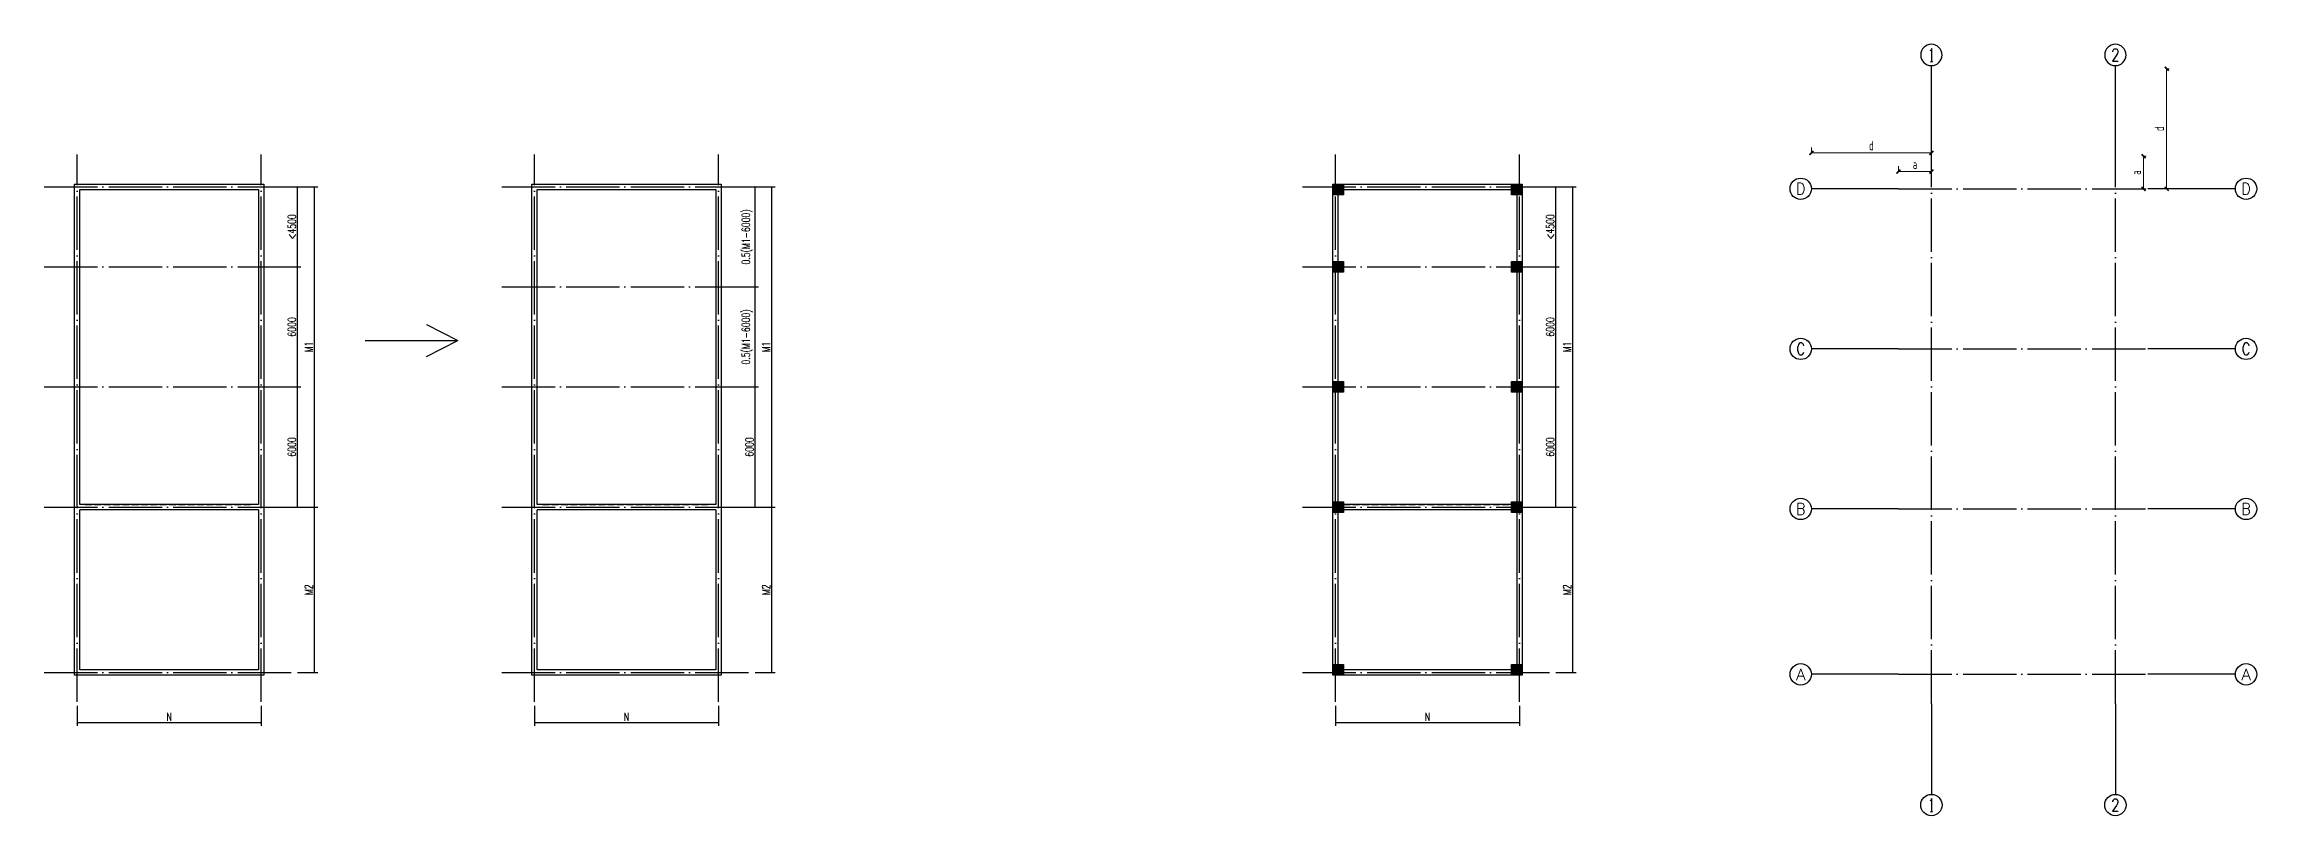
# Model space of a CAD drawing. Header units: millimetres. Extents: x 1742399 to 4898386, y 2481636 to 5226310.
# Drawn here: x 2567292 to 2650256, y 2651910 to 2680827 of the extents above; entities that cross this region are included whole.
import ezdxf
from ezdxf.enums import TextEntityAlignment as Align

# ---------------------------------------------------------------- set-up
doc = ezdxf.new("R2010")
doc.units = ezdxf.units.MM
doc.header["$LTSCALE"] = 1000
doc.linetypes.add('DASH', pattern=[0.35, 0.25, -0.1])
doc.linetypes.add('DOTE', pattern=[2.42, 2, -0.2, 0.02, -0.2])
for name, color, linetype in [('AXIS', 3, 'Continuous'), ('AXIS_TEXT', 7, 'Continuous'), ('COLUMN', 4, 'Continuous'), ('DOTE', 1, 'DOTE'), ('PUB_DIM', 3, 'Continuous'), ('YHG_填充', 8, 'Continuous'), ('YHJ_剖面_梁板', 4, 'Continuous'), ('轮廓线', 2, 'Continuous')]:
    doc.layers.add(name, color=color, linetype=linetype)
doc.styles.add('_TCH_AXIS', font='COMPLEX', dxfattribs={"bigfont": 'GBCBIG'})
doc.styles.add('_TCH_DIM_T3', font='SIMPLEX', dxfattribs={"width": 0.705882, "bigfont": 'GBCBIG'})
doc.styles.add('COMPLEX', font='COMPLEX')
doc.styles.add('TSSD_REIN_T3', font='tssdeng.shx', dxfattribs={"width": 0.7, "bigfont": 'hztxt.shx'})
doc.dimstyles.new('_TCH_ARCH&&100', dxfattribs={"dimtxt": 350, "dimasz": 150, "dimexe": 100, "dimexo": 200, "dimgap": 100, "dimtad": 1, "dimdec": 0, "dimzin": 0, "dimdsep": 46, "dimtxsty": 'TSSD_REIN_T3', "dimblk": 'ARCHTICK', "dimcen": 0.09, "dimclrt": 7, "dimazin": 2, "dimtfac": 1, "dimtdec": 0, "dimtix": 1, "dimtmove": 2, "dimatfit": 3, "dimfxl": 1, "dimfxlon": 1, "dimtolj": 1, "dimtzin": 0, "dimlwd": 18, "dimlwe": 18, "dimarcsym": 0})
doc.dimstyles.new('_TCH_ARCH&&50', dxfattribs={"dimtxt": 148.75, "dimasz": 50, "dimexe": 125, "dimexo": 150, "dimgap": 63.125, "dimtad": 1, "dimdec": 0, "dimzin": 0, "dimdsep": 46, "dimtxsty": '_TCH_DIM_T3', "dimblk": 'ARCHTICK', "dimcen": 0.09, "dimclrt": 7, "dimazin": 2, "dimtfac": 1, "dimtdec": 0, "dimtix": 1, "dimtmove": 2, "dimatfit": 3, "dimfxl": 75, "dimtolj": 1, "dimtzin": 0, "dimarcsym": 0})

# ---------------------------------------------------------------- blocks, each defined once
blk = doc.blocks.new('_ArchTick')
at = {"color": 0, "linetype": 'ByBlock', "const_width": 0.4}
blk.add_lwpolyline([(-0.5, -0.5), (0.5, 0.5)], dxfattribs=at)
blk = doc.blocks.new('*D902')
at = {"layer": 'Defpoints', "color": 0, "transparency": 16777216}
for p in [(2576641, 2675481), (2577420, 2675481), (2576641, 2663481)]:
    blk.add_point(p, dxfattribs=at)
at = {"layer": 'PUB_DIM', "color": 0, "lineweight": -2, "transparency": 16777216}
for p, q in [((2576791, 2675481), (2577545, 2675481)), ((2577420, 2663481), (2577420, 2675481)), ((2576791, 2663481), (2577545, 2663481))]:
    blk.add_line(p, q, dxfattribs=at)
at = {"layer": 'PUB_DIM', "color": 0, "lineweight": -2, "transparency": 16777216, "xscale": 50, "yscale": 50, "zscale": 50}
for p, rotation in [((2577420, 2675481), 90), ((2577420, 2663481), 270)]:
    blk.add_blockref('_ArchTick', p, dxfattribs=dict(at, rotation=rotation))
at = {"layer": 'PUB_DIM', "color": 7, "transparency": 16777216, "insert": (2577207, 2669481), "char_height": 300, "attachment_point": 5, "rotation": 90, "style": '_TCH_DIM_T3'}
blk.add_mtext('\\A1;M1', dxfattribs=at)
blk = doc.blocks.new('*D903')
at = {"layer": 'Defpoints', "color": 0, "transparency": 16777216}
for p in [(2576641, 2663481), (2577420, 2663481), (2576641, 2657281)]:
    blk.add_point(p, dxfattribs=at)
at = {"layer": 'PUB_DIM', "color": 0, "lineweight": -2, "transparency": 16777216}
for p, q in [((2576791, 2663481), (2577545, 2663481)), ((2577420, 2657281), (2577420, 2663481)), ((2576791, 2657281), (2577545, 2657281))]:
    blk.add_line(p, q, dxfattribs=at)
at = {"layer": 'PUB_DIM', "color": 0, "lineweight": -2, "transparency": 16777216, "xscale": 50, "yscale": 50, "zscale": 50}
for p, rotation in [((2577420, 2663481), 90), ((2577420, 2657281), 270)]:
    blk.add_blockref('_ArchTick', p, dxfattribs=dict(at, rotation=rotation))
at = {"layer": 'PUB_DIM', "color": 7, "transparency": 16777216, "insert": (2577207, 2660381), "char_height": 300, "attachment_point": 5, "rotation": 90, "style": '_TCH_DIM_T3'}
blk.add_mtext('\\A1;M2', dxfattribs=at)
blk = doc.blocks.new('*D904')
at = {"layer": 'Defpoints', "color": 0, "transparency": 16777216}
for p in [(2568526, 2656181), (2575426, 2656181), (2575426, 2655402)]:
    blk.add_point(p, dxfattribs=at)
at = {"layer": 'PUB_DIM', "color": 0, "lineweight": -2, "transparency": 16777216}
for p, q in [((2568526, 2656031), (2568526, 2655277)), ((2575426, 2656031), (2575426, 2655277)), ((2568526, 2655402), (2575426, 2655402))]:
    blk.add_line(p, q, dxfattribs=at)
at = {"layer": 'PUB_DIM', "color": 0, "lineweight": -2, "transparency": 16777216, "xscale": 50, "yscale": 50, "zscale": 50, "rotation": 180}
blk.add_blockref('_ArchTick', (2568526, 2655402), dxfattribs=at)
at = {"layer": 'PUB_DIM', "color": 0, "lineweight": -2, "transparency": 16777216, "xscale": 50, "yscale": 50, "zscale": 50}
blk.add_blockref('_ArchTick', (2575426, 2655402), dxfattribs=at)
at = {"layer": 'PUB_DIM', "color": 7, "transparency": 16777216, "insert": (2571976, 2655615), "char_height": 300, "attachment_point": 5, "style": '_TCH_DIM_T3'}
blk.add_mtext('\\A1;N', dxfattribs=at)
blk = doc.blocks.new('*D905')
at = {"layer": 'Defpoints', "color": 0, "transparency": 16777216}
for p in [(2576013, 2667981), (2576791, 2667981), (2576013, 2663481)]:
    blk.add_point(p, dxfattribs=at)
at = {"layer": 'PUB_DIM', "color": 0, "lineweight": -2, "transparency": 16777216}
for p, q in [((2576163, 2667981), (2576916, 2667981)), ((2576791, 2663481), (2576791, 2667981)), ((2576163, 2663481), (2576916, 2663481))]:
    blk.add_line(p, q, dxfattribs=at)
at = {"layer": 'PUB_DIM', "color": 0, "lineweight": -2, "transparency": 16777216, "xscale": 50, "yscale": 50, "zscale": 50}
for p, rotation in [((2576791, 2667981), 90), ((2576791, 2663481), 270)]:
    blk.add_blockref('_ArchTick', p, dxfattribs=dict(at, rotation=rotation))
at = {"layer": 'PUB_DIM', "color": 7, "transparency": 16777216, "insert": (2576578, 2665731), "char_height": 300, "attachment_point": 5, "rotation": 90, "style": '_TCH_DIM_T3'}
blk.add_mtext('\\A1;6000', dxfattribs=at)
blk = doc.blocks.new('*D906')
at = {"layer": 'Defpoints', "color": 0, "transparency": 16777216}
for p in [(2576013, 2672481), (2576791, 2672481), (2576013, 2667981)]:
    blk.add_point(p, dxfattribs=at)
at = {"layer": 'PUB_DIM', "color": 0, "lineweight": -2, "transparency": 16777216}
for p, q in [((2576163, 2672481), (2576916, 2672481)), ((2576791, 2667981), (2576791, 2672481)), ((2576163, 2667981), (2576916, 2667981))]:
    blk.add_line(p, q, dxfattribs=at)
at = {"layer": 'PUB_DIM', "color": 0, "lineweight": -2, "transparency": 16777216, "xscale": 50, "yscale": 50, "zscale": 50}
for p, rotation in [((2576791, 2672481), 90), ((2576791, 2667981), 270)]:
    blk.add_blockref('_ArchTick', p, dxfattribs=dict(at, rotation=rotation))
at = {"layer": 'PUB_DIM', "color": 7, "transparency": 16777216, "insert": (2576578, 2670231), "char_height": 300, "attachment_point": 5, "rotation": 90, "style": '_TCH_DIM_T3'}
blk.add_mtext('\\A1;6000', dxfattribs=at)
blk = doc.blocks.new('*D907')
at = {"layer": 'Defpoints', "color": 0, "transparency": 16777216}
for p in [(2576013, 2675481), (2576791, 2675481), (2576013, 2672481)]:
    blk.add_point(p, dxfattribs=at)
at = {"layer": 'PUB_DIM', "color": 0, "lineweight": -2, "transparency": 16777216}
for p, q in [((2576163, 2675481), (2576916, 2675481)), ((2576791, 2672481), (2576791, 2675481)), ((2576163, 2672481), (2576916, 2672481))]:
    blk.add_line(p, q, dxfattribs=at)
at = {"layer": 'PUB_DIM', "color": 0, "lineweight": -2, "transparency": 16777216, "xscale": 50, "yscale": 50, "zscale": 50}
for p, rotation in [((2576791, 2675481), 90), ((2576791, 2672481), 270)]:
    blk.add_blockref('_ArchTick', p, dxfattribs=dict(at, rotation=rotation))
at = {"layer": 'PUB_DIM', "color": 7, "transparency": 16777216, "insert": (2576578, 2673981), "char_height": 300, "attachment_point": 5, "rotation": 90, "style": '_TCH_DIM_T3'}
blk.add_mtext('\\A1;<4500', dxfattribs=at)
blk = doc.blocks.new('*D909')
at = {"layer": 'Defpoints', "color": 0, "transparency": 16777216}
for p in [(2593796, 2675481), (2594575, 2675481), (2593796, 2663481)]:
    blk.add_point(p, dxfattribs=at)
at = {"layer": 'PUB_DIM', "color": 0, "lineweight": -2, "transparency": 16777216}
for p, q in [((2593946, 2675481), (2594700, 2675481)), ((2594575, 2663481), (2594575, 2675481)), ((2593946, 2663481), (2594700, 2663481))]:
    blk.add_line(p, q, dxfattribs=at)
at = {"layer": 'PUB_DIM', "color": 0, "lineweight": -2, "transparency": 16777216, "xscale": 50, "yscale": 50, "zscale": 50}
for p, rotation in [((2594575, 2675481), 90), ((2594575, 2663481), 270)]:
    blk.add_blockref('_ArchTick', p, dxfattribs=dict(at, rotation=rotation))
at = {"layer": 'PUB_DIM', "color": 7, "transparency": 16777216, "insert": (2594361, 2669481), "char_height": 300, "attachment_point": 5, "rotation": 90, "style": '_TCH_DIM_T3'}
blk.add_mtext('\\A1;M1', dxfattribs=at)
blk = doc.blocks.new('*D910')
at = {"layer": 'Defpoints', "color": 0, "transparency": 16777216}
for p in [(2593796, 2663481), (2594575, 2663481), (2593796, 2657281)]:
    blk.add_point(p, dxfattribs=at)
at = {"layer": 'PUB_DIM', "color": 0, "lineweight": -2, "transparency": 16777216}
for p, q in [((2593946, 2663481), (2594700, 2663481)), ((2594575, 2657281), (2594575, 2663481)), ((2593946, 2657281), (2594700, 2657281))]:
    blk.add_line(p, q, dxfattribs=at)
at = {"layer": 'PUB_DIM', "color": 0, "lineweight": -2, "transparency": 16777216, "xscale": 50, "yscale": 50, "zscale": 50}
for p, rotation in [((2594575, 2663481), 90), ((2594575, 2657281), 270)]:
    blk.add_blockref('_ArchTick', p, dxfattribs=dict(at, rotation=rotation))
at = {"layer": 'PUB_DIM', "color": 7, "transparency": 16777216, "insert": (2594361, 2660381), "char_height": 300, "attachment_point": 5, "rotation": 90, "style": '_TCH_DIM_T3'}
blk.add_mtext('\\A1;M2', dxfattribs=at)
blk = doc.blocks.new('*D911')
at = {"layer": 'Defpoints', "color": 0, "transparency": 16777216}
for p in [(2585680, 2656181), (2592580, 2656181), (2592580, 2655402)]:
    blk.add_point(p, dxfattribs=at)
at = {"layer": 'PUB_DIM', "color": 0, "lineweight": -2, "transparency": 16777216}
for p, q in [((2585680, 2656031), (2585680, 2655277)), ((2592580, 2656031), (2592580, 2655277)), ((2585680, 2655402), (2592580, 2655402))]:
    blk.add_line(p, q, dxfattribs=at)
at = {"layer": 'PUB_DIM', "color": 0, "lineweight": -2, "transparency": 16777216, "xscale": 50, "yscale": 50, "zscale": 50, "rotation": 180}
blk.add_blockref('_ArchTick', (2585680, 2655402), dxfattribs=at)
at = {"layer": 'PUB_DIM', "color": 0, "lineweight": -2, "transparency": 16777216, "xscale": 50, "yscale": 50, "zscale": 50}
blk.add_blockref('_ArchTick', (2592580, 2655402), dxfattribs=at)
at = {"layer": 'PUB_DIM', "color": 7, "transparency": 16777216, "insert": (2589130, 2655615), "char_height": 300, "attachment_point": 5, "style": '_TCH_DIM_T3'}
blk.add_mtext('\\A1;N', dxfattribs=at)
blk = doc.blocks.new('*D908')
at = {"layer": 'Defpoints', "color": 0, "transparency": 16777216}
for p in [(2593167, 2667981), (2593946, 2667981), (2593167, 2663481)]:
    blk.add_point(p, dxfattribs=at)
at = {"layer": 'PUB_DIM', "color": 0, "lineweight": -2, "transparency": 16777216}
for p, q in [((2593317, 2667981), (2594071, 2667981)), ((2593946, 2663481), (2593946, 2667981)), ((2593317, 2663481), (2594071, 2663481))]:
    blk.add_line(p, q, dxfattribs=at)
at = {"layer": 'PUB_DIM', "color": 0, "lineweight": -2, "transparency": 16777216, "xscale": 50, "yscale": 50, "zscale": 50}
for p, rotation in [((2593946, 2667981), 90), ((2593946, 2663481), 270)]:
    blk.add_blockref('_ArchTick', p, dxfattribs=dict(at, rotation=rotation))
at = {"layer": 'PUB_DIM', "color": 7, "transparency": 16777216, "insert": (2593733, 2665731), "char_height": 300, "attachment_point": 5, "rotation": 90, "style": '_TCH_DIM_T3'}
blk.add_mtext('\\A1;6000', dxfattribs=at)
blk = doc.blocks.new('*D912')
at = {"layer": 'Defpoints', "color": 0, "transparency": 16777216}
for p in [(2593167, 2671731), (2593946, 2671731), (2593167, 2667981)]:
    blk.add_point(p, dxfattribs=at)
at = {"layer": 'PUB_DIM', "color": 0, "lineweight": -2, "transparency": 16777216}
for p, q in [((2593317, 2671731), (2594071, 2671731)), ((2593946, 2667981), (2593946, 2671731)), ((2593317, 2667981), (2594071, 2667981))]:
    blk.add_line(p, q, dxfattribs=at)
at = {"layer": 'PUB_DIM', "color": 0, "lineweight": -2, "transparency": 16777216, "xscale": 50, "yscale": 50, "zscale": 50}
for p, rotation in [((2593946, 2671731), 90), ((2593946, 2667981), 270)]:
    blk.add_blockref('_ArchTick', p, dxfattribs=dict(at, rotation=rotation))
at = {"layer": 'PUB_DIM', "color": 7, "transparency": 16777216, "insert": (2593654, 2669856), "char_height": 300, "attachment_point": 5, "rotation": 90, "style": '_TCH_DIM_T3'}
blk.add_mtext('\\A1;0.5(M1-6000)', dxfattribs=at)
blk = doc.blocks.new('*D913')
at = {"layer": 'Defpoints', "color": 0, "transparency": 16777216}
for p in [(2593167, 2675481), (2593946, 2675481), (2593167, 2671731)]:
    blk.add_point(p, dxfattribs=at)
at = {"layer": 'PUB_DIM', "color": 0, "lineweight": -2, "transparency": 16777216}
for p, q in [((2593317, 2675481), (2594071, 2675481)), ((2593946, 2671731), (2593946, 2675481)), ((2593317, 2671731), (2594071, 2671731))]:
    blk.add_line(p, q, dxfattribs=at)
at = {"layer": 'PUB_DIM', "color": 0, "lineweight": -2, "transparency": 16777216, "xscale": 50, "yscale": 50, "zscale": 50}
for p, rotation in [((2593946, 2675481), 90), ((2593946, 2671731), 270)]:
    blk.add_blockref('_ArchTick', p, dxfattribs=dict(at, rotation=rotation))
at = {"layer": 'PUB_DIM', "color": 7, "transparency": 16777216, "insert": (2593654, 2673606), "char_height": 300, "attachment_point": 5, "rotation": 90, "style": '_TCH_DIM_T3'}
blk.add_mtext('\\A1;{\\W0.70588;0.5(M1-6000)}', dxfattribs=at)
blk = doc.blocks.new('*D915')
at = {"layer": 'Defpoints', "color": 0, "transparency": 16777216}
for p in [(2623827, 2675481), (2624606, 2675481), (2623827, 2663481)]:
    blk.add_point(p, dxfattribs=at)
at = {"layer": 'PUB_DIM', "color": 0, "lineweight": -2, "transparency": 16777216}
for p, q in [((2623977, 2675481), (2624731, 2675481)), ((2624606, 2663481), (2624606, 2675481)), ((2623977, 2663481), (2624731, 2663481))]:
    blk.add_line(p, q, dxfattribs=at)
at = {"layer": 'PUB_DIM', "color": 0, "lineweight": -2, "transparency": 16777216, "xscale": 50, "yscale": 50, "zscale": 50}
for p, rotation in [((2624606, 2675481), 90), ((2624606, 2663481), 270)]:
    blk.add_blockref('_ArchTick', p, dxfattribs=dict(at, rotation=rotation))
at = {"layer": 'PUB_DIM', "color": 7, "transparency": 16777216, "insert": (2624393, 2669481), "char_height": 300, "attachment_point": 5, "rotation": 90, "style": '_TCH_DIM_T3'}
blk.add_mtext('\\A1;M1', dxfattribs=at)
blk = doc.blocks.new('*D916')
at = {"layer": 'Defpoints', "color": 0, "transparency": 16777216}
for p in [(2623827, 2663481), (2624606, 2663481), (2623827, 2657281)]:
    blk.add_point(p, dxfattribs=at)
at = {"layer": 'PUB_DIM', "color": 0, "lineweight": -2, "transparency": 16777216}
for p, q in [((2623977, 2663481), (2624731, 2663481)), ((2624606, 2657281), (2624606, 2663481)), ((2623977, 2657281), (2624731, 2657281))]:
    blk.add_line(p, q, dxfattribs=at)
at = {"layer": 'PUB_DIM', "color": 0, "lineweight": -2, "transparency": 16777216, "xscale": 50, "yscale": 50, "zscale": 50}
for p, rotation in [((2624606, 2663481), 90), ((2624606, 2657281), 270)]:
    blk.add_blockref('_ArchTick', p, dxfattribs=dict(at, rotation=rotation))
at = {"layer": 'PUB_DIM', "color": 7, "transparency": 16777216, "insert": (2624393, 2660381), "char_height": 300, "attachment_point": 5, "rotation": 90, "style": '_TCH_DIM_T3'}
blk.add_mtext('\\A1;M2', dxfattribs=at)
blk = doc.blocks.new('*D917')
at = {"layer": 'Defpoints', "color": 0, "transparency": 16777216}
for p in [(2615712, 2656181), (2622612, 2656181), (2622612, 2655402)]:
    blk.add_point(p, dxfattribs=at)
at = {"layer": 'PUB_DIM', "color": 0, "lineweight": -2, "transparency": 16777216}
for p, q in [((2615712, 2656031), (2615712, 2655277)), ((2622612, 2656031), (2622612, 2655277)), ((2615712, 2655402), (2622612, 2655402))]:
    blk.add_line(p, q, dxfattribs=at)
at = {"layer": 'PUB_DIM', "color": 0, "lineweight": -2, "transparency": 16777216, "xscale": 50, "yscale": 50, "zscale": 50, "rotation": 180}
blk.add_blockref('_ArchTick', (2615712, 2655402), dxfattribs=at)
at = {"layer": 'PUB_DIM', "color": 0, "lineweight": -2, "transparency": 16777216, "xscale": 50, "yscale": 50, "zscale": 50}
blk.add_blockref('_ArchTick', (2622612, 2655402), dxfattribs=at)
at = {"layer": 'PUB_DIM', "color": 7, "transparency": 16777216, "insert": (2619162, 2655615), "char_height": 300, "attachment_point": 5, "style": '_TCH_DIM_T3'}
blk.add_mtext('\\A1;N', dxfattribs=at)
blk = doc.blocks.new('*D914')
at = {"layer": 'Defpoints', "color": 0, "transparency": 16777216}
for p in [(2623198, 2667981), (2623977, 2667981), (2623198, 2663481)]:
    blk.add_point(p, dxfattribs=at)
at = {"layer": 'PUB_DIM', "color": 0, "lineweight": -2, "transparency": 16777216}
for p, q in [((2623348, 2667981), (2624102, 2667981)), ((2623977, 2663481), (2623977, 2667981)), ((2623348, 2663481), (2624102, 2663481))]:
    blk.add_line(p, q, dxfattribs=at)
at = {"layer": 'PUB_DIM', "color": 0, "lineweight": -2, "transparency": 16777216, "xscale": 50, "yscale": 50, "zscale": 50}
for p, rotation in [((2623977, 2667981), 90), ((2623977, 2663481), 270)]:
    blk.add_blockref('_ArchTick', p, dxfattribs=dict(at, rotation=rotation))
at = {"layer": 'PUB_DIM', "color": 7, "transparency": 16777216, "insert": (2623764, 2665731), "char_height": 300, "attachment_point": 5, "rotation": 90, "style": '_TCH_DIM_T3'}
blk.add_mtext('\\A1;6000', dxfattribs=at)
blk = doc.blocks.new('*D918')
at = {"layer": 'Defpoints', "color": 0, "transparency": 16777216}
for p in [(2623198, 2672481), (2623977, 2672481), (2623198, 2667981)]:
    blk.add_point(p, dxfattribs=at)
at = {"layer": 'PUB_DIM', "color": 0, "lineweight": -2, "transparency": 16777216}
for p, q in [((2623348, 2672481), (2624102, 2672481)), ((2623977, 2667981), (2623977, 2672481)), ((2623348, 2667981), (2624102, 2667981))]:
    blk.add_line(p, q, dxfattribs=at)
at = {"layer": 'PUB_DIM', "color": 0, "lineweight": -2, "transparency": 16777216, "xscale": 50, "yscale": 50, "zscale": 50}
for p, rotation in [((2623977, 2672481), 90), ((2623977, 2667981), 270)]:
    blk.add_blockref('_ArchTick', p, dxfattribs=dict(at, rotation=rotation))
at = {"layer": 'PUB_DIM', "color": 7, "transparency": 16777216, "insert": (2623764, 2670231), "char_height": 300, "attachment_point": 5, "rotation": 90, "style": '_TCH_DIM_T3'}
blk.add_mtext('\\A1;6000', dxfattribs=at)
blk = doc.blocks.new('*D919')
at = {"layer": 'Defpoints', "color": 0, "transparency": 16777216}
for p in [(2623198, 2675481), (2623977, 2675481), (2623198, 2672481)]:
    blk.add_point(p, dxfattribs=at)
at = {"layer": 'PUB_DIM', "color": 0, "lineweight": -2, "transparency": 16777216}
for p, q in [((2623348, 2675481), (2624102, 2675481)), ((2623977, 2672481), (2623977, 2675481)), ((2623348, 2672481), (2624102, 2672481))]:
    blk.add_line(p, q, dxfattribs=at)
at = {"layer": 'PUB_DIM', "color": 0, "lineweight": -2, "transparency": 16777216, "xscale": 50, "yscale": 50, "zscale": 50}
for p, rotation in [((2623977, 2675481), 90), ((2623977, 2672481), 270)]:
    blk.add_blockref('_ArchTick', p, dxfattribs=dict(at, rotation=rotation))
at = {"layer": 'PUB_DIM', "color": 7, "transparency": 16777216, "insert": (2623764, 2673981), "char_height": 300, "attachment_point": 5, "rotation": 90, "style": '_TCH_DIM_T3'}
blk.add_mtext('\\A1;<4500', dxfattribs=at)
blk = doc.blocks.new('werwqr')
at = {"layer": 'YHJ_剖面_梁板'}
h = blk.add_hatch(color=8, dxfattribs=at)
h.dxf.hatch_style = 1
h.paths.add_polyline_path([(2199479, 2638216), (2199479, 2638616), (2199079, 2638616), (2199079, 2638216)])
at = {"layer": 'COLUMN'}
blk.add_lwpolyline([(2199479, 2638216), (2199079, 2638216), (2199079, 2638616), (2199479, 2638616)], close=True, dxfattribs=at)
blk = doc.blocks.new('*D924')
at = {"layer": 'AXIS', "color": 0, "lineweight": 18, "transparency": 16777216}
for p, q in [((2633546, 2676753), (2638066, 2676753)), ((2633556, 2676743), (2633556, 2676953)), ((2638056, 2676743), (2638056, 2676953))]:
    blk.add_line(p, q, dxfattribs=at)
at = {"layer": 'Defpoints', "color": 0, "transparency": 16777216}
for p in [(2638056, 2676753), (2633556, 2675698), (2638056, 2675698)]:
    blk.add_point(p, dxfattribs=at)
at = {"layer": 'AXIS', "color": 0, "lineweight": 18, "transparency": 16777216, "xscale": 150, "yscale": 150, "zscale": 150, "rotation": 180}
blk.add_blockref('_ArchTick', (2633556, 2676753), dxfattribs=at)
at = {"layer": 'AXIS', "color": 0, "lineweight": 18, "transparency": 16777216, "xscale": 150, "yscale": 150, "zscale": 150}
blk.add_blockref('_ArchTick', (2638056, 2676753), dxfattribs=at)
at = {"layer": 'AXIS', "color": 7, "transparency": 16777216, "insert": (2635806, 2677028), "char_height": 350, "attachment_point": 5, "style": 'TSSD_REIN_T3'}
blk.add_mtext('\\A1;d', dxfattribs=at)
blk = doc.blocks.new('*D925')
at = {"layer": 'AXIS', "color": 0, "lineweight": 18, "transparency": 16777216}
for p, q in [((2646011, 2676627), (2646112, 2676627)), ((2646012, 2676627), (2646012, 2675410)), ((2646011, 2675410), (2646112, 2675410))]:
    blk.add_line(p, q, dxfattribs=at)
at = {"layer": 'Defpoints', "color": 0, "transparency": 16777216}
for p in [(2644956, 2676627), (2644956, 2675410), (2646012, 2675410)]:
    blk.add_point(p, dxfattribs=at)
at = {"layer": 'AXIS', "color": 0, "lineweight": 18, "transparency": 16777216, "xscale": 150, "yscale": 150, "zscale": 150}
for p, rotation in [((2646012, 2676627), 90), ((2646012, 2675410), 270)]:
    blk.add_blockref('_ArchTick', p, dxfattribs=dict(at, rotation=rotation))
at = {"layer": 'AXIS', "color": 7, "transparency": 16777216, "insert": (2645737, 2676018), "char_height": 350, "attachment_point": 5, "rotation": 90, "style": 'TSSD_REIN_T3'}
blk.add_mtext('\\A1;a', dxfattribs=at)
blk = doc.blocks.new('*D926')
at = {"layer": 'AXIS', "color": 0, "lineweight": 18, "transparency": 16777216}
for p, q in [((2636812, 2676056), (2638066, 2676056)), ((2636822, 2676046), (2636822, 2676256)), ((2638056, 2676046), (2638056, 2676256))]:
    blk.add_line(p, q, dxfattribs=at)
at = {"layer": 'Defpoints', "color": 0, "transparency": 16777216}
for p in [(2638056, 2676056), (2636822, 2675410), (2638056, 2675410)]:
    blk.add_point(p, dxfattribs=at)
at = {"layer": 'AXIS', "color": 0, "lineweight": 18, "transparency": 16777216, "xscale": 150, "yscale": 150, "zscale": 150, "rotation": 180}
blk.add_blockref('_ArchTick', (2636822, 2676056), dxfattribs=at)
at = {"layer": 'AXIS', "color": 0, "lineweight": 18, "transparency": 16777216, "xscale": 150, "yscale": 150, "zscale": 150}
blk.add_blockref('_ArchTick', (2638056, 2676056), dxfattribs=at)
at = {"layer": 'AXIS', "color": 7, "transparency": 16777216, "insert": (2637439, 2676331), "char_height": 350, "attachment_point": 5, "style": 'TSSD_REIN_T3'}
blk.add_mtext('\\A1;a', dxfattribs=at)
blk = doc.blocks.new('*D927')
at = {"layer": 'AXIS', "color": 0, "lineweight": 18, "transparency": 16777216}
for p, q in [((2646877, 2679910), (2646978, 2679910)), ((2646878, 2679910), (2646878, 2675410)), ((2646877, 2675410), (2646978, 2675410))]:
    blk.add_line(p, q, dxfattribs=at)
at = {"layer": 'Defpoints', "color": 0, "transparency": 16777216}
for p in [(2645823, 2679910), (2645823, 2675410), (2646878, 2675410)]:
    blk.add_point(p, dxfattribs=at)
at = {"layer": 'AXIS', "color": 0, "lineweight": 18, "transparency": 16777216, "xscale": 150, "yscale": 150, "zscale": 150}
for p, rotation in [((2646878, 2679910), 90), ((2646878, 2675410), 270)]:
    blk.add_blockref('_ArchTick', p, dxfattribs=dict(at, rotation=rotation))
at = {"layer": 'AXIS', "color": 7, "transparency": 16777216, "insert": (2646603, 2677660), "char_height": 350, "attachment_point": 5, "rotation": 90, "style": 'TSSD_REIN_T3'}
blk.add_mtext('\\A1;d', dxfattribs=at)
blk = doc.blocks.new('_AXISO')
blk.add_circle((0, 0), 0.5)
at = {"layer": 'AXIS_TEXT', "style": 'COMPLEX', "width": 1.041667}
blk.add_attdef('A', text='', height=0.56, dxfattribs=at).set_placement((-0.25, -0.28), (0.25, -0.28), align=Align.FIT)
blk = doc.blocks.new('dfgg')
at = {"layer": 'AXIS'}
for points in [[(2638056, 2676627), (2638056, 2680027)], [(2644956, 2676627), (2644956, 2680027)], [(2636822, 2675410), (2633556, 2675410)], [(2649438, 2675410), (2646172, 2675410)], [(2636822, 2669410), (2633556, 2669410)], [(2649438, 2669410), (2646172, 2669410)], [(2636822, 2663410), (2633556, 2663410)], [(2649438, 2663410), (2646172, 2663410)], [(2636822, 2657210), (2633556, 2657210)], [(2649438, 2657210), (2646172, 2657210)], [(2638056, 2656110), (2638056, 2652710)], [(2644956, 2656110), (2644956, 2652710)]]:
    blk.add_lwpolyline(points, dxfattribs=at)
at = {"layer": 'DOTE'}
for p, q in [((2638056, 2656110), (2638056, 2676627)), ((2644956, 2656110), (2644956, 2676627))]:
    blk.add_line(p, q, dxfattribs=at)
for points in [[(2636822, 2675410), (2646172, 2675410)], [(2636822, 2669410), (2646172, 2669410)], [(2636822, 2663410), (2646172, 2663410)], [(2636822, 2657210), (2646172, 2657210)]]:
    blk.add_lwpolyline(points, dxfattribs=at)
at = {"layer": 'AXIS'}
ref = blk.add_blockref('_AXISO', (2638056, 2680427), dxfattribs=dict(at, xscale=-800, yscale=800, zscale=800, rotation=180))
ref.add_attrib('A', '1', dxfattribs={"layer": 'AXIS_TEXT', "height": 515, "style": '_TCH_AXIS'}).set_placement((2637946, 2680170), (2638167, 2680170), align=Align.FIT)
ref = blk.add_blockref('_AXISO', (2644956, 2680427), dxfattribs=dict(at, xscale=-800, yscale=800, zscale=800, rotation=180))
ref.add_attrib('A', '2', dxfattribs={"layer": 'AXIS_TEXT', "height": 466, "style": '_TCH_AXIS'}).set_placement((2644801, 2680194), (2645112, 2680194), align=Align.FIT)
ref = blk.add_blockref('_AXISO', (2633156, 2675410), dxfattribs=dict(at, xscale=800, yscale=800, zscale=800))
ref.add_attrib('A', 'D', dxfattribs={"layer": 'AXIS_TEXT', "height": 435, "style": '_TCH_AXIS'}).set_placement((2632980, 2675192), (2633333, 2675192), align=Align.FIT)
ref = blk.add_blockref('_AXISO', (2649856, 2675410), dxfattribs=dict(at, xscale=800, yscale=800, zscale=800))
ref.add_attrib('A', 'D', dxfattribs={"layer": 'AXIS_TEXT', "height": 435, "style": '_TCH_AXIS'}).set_placement((2649680, 2675192), (2650033, 2675192), align=Align.FIT)
ref = blk.add_blockref('_AXISO', (2633156, 2669410), dxfattribs=dict(at, xscale=800, yscale=800, zscale=800))
ref.add_attrib('A', 'C', dxfattribs={"layer": 'AXIS_TEXT', "height": 456, "style": '_TCH_AXIS'}).set_placement((2632994, 2669182), (2633319, 2669182), align=Align.FIT)
ref = blk.add_blockref('_AXISO', (2649856, 2669410), dxfattribs=dict(at, xscale=800, yscale=800, zscale=800))
ref.add_attrib('A', 'C', dxfattribs={"layer": 'AXIS_TEXT', "height": 456, "style": '_TCH_AXIS'}).set_placement((2649694, 2669182), (2650019, 2669182), align=Align.FIT)
ref = blk.add_blockref('_AXISO', (2633156, 2663410), dxfattribs=dict(at, xscale=800, yscale=800, zscale=800))
ref.add_attrib('A', 'B', dxfattribs={"layer": 'AXIS_TEXT', "height": 435, "style": '_TCH_AXIS'}).set_placement((2632980, 2663192), (2633333, 2663192), align=Align.FIT)
ref = blk.add_blockref('_AXISO', (2649856, 2663410), dxfattribs=dict(at, xscale=800, yscale=800, zscale=800))
ref.add_attrib('A', 'B', dxfattribs={"layer": 'AXIS_TEXT', "height": 435, "style": '_TCH_AXIS'}).set_placement((2649680, 2663192), (2650033, 2663192), align=Align.FIT)
ref = blk.add_blockref('_AXISO', (2633156, 2657210), dxfattribs=dict(at, xscale=800, yscale=800, zscale=800))
ref.add_attrib('A', 'A', dxfattribs={"layer": 'AXIS_TEXT', "height": 425, "style": '_TCH_AXIS'}).set_placement((2632974, 2656997), (2633339, 2656997), align=Align.FIT)
ref = blk.add_blockref('_AXISO', (2649856, 2657210), dxfattribs=dict(at, xscale=800, yscale=800, zscale=800))
ref.add_attrib('A', 'A', dxfattribs={"layer": 'AXIS_TEXT', "height": 425, "style": '_TCH_AXIS'}).set_placement((2649674, 2656997), (2650039, 2656997), align=Align.FIT)
ref = blk.add_blockref('_AXISO', (2638056, 2652310), dxfattribs=dict(at, xscale=800, yscale=800, zscale=800))
ref.add_attrib('A', '1', dxfattribs={"layer": 'AXIS_TEXT', "height": 515, "style": '_TCH_AXIS'}).set_placement((2637946, 2652052), (2638167, 2652052), align=Align.FIT)
ref = blk.add_blockref('_AXISO', (2644956, 2652310), dxfattribs=dict(at, xscale=800, yscale=800, zscale=800))
ref.add_attrib('A', '2', dxfattribs={"layer": 'AXIS_TEXT', "height": 466, "style": '_TCH_AXIS'}).set_placement((2644801, 2652077), (2645112, 2652077), align=Align.FIT)

msp = doc.modelspace()

# ---------------------------------------------------------------- linework, layer by layer
at = {"layer": 'DOTE'}
for p, q in [((2568525.8, 2656180.5), (2568525.8, 2676698.2)), ((2575425.8, 2656180.5), (2575425.8, 2676698.2)), ((2585680.2, 2656180.5), (2585680.2, 2676698.2)), ((2592580.2, 2656180.5), (2592580.2, 2676698.2)), ((2615711.6, 2656180.5), (2615711.6, 2676698.2)), ((2622611.6, 2656180.5), (2622611.6, 2676698.2))]:
    msp.add_line(p, q, dxfattribs=at)
for points in [[(2567291.6, 2675480.5), (2576641.4, 2675480.5)], [(2584446, 2675480.5), (2593795.8, 2675480.5)], [(2614477.4, 2675480.5), (2623827.2, 2675480.5)], [(2567291.6, 2672480.5), (2576641.4, 2672480.5)], [(2614477.4, 2672480.5), (2623827.2, 2672480.5)], [(2584446, 2671730.5), (2593795.8, 2671730.5)], [(2567291.6, 2667980.5), (2576641.4, 2667980.5)], [(2584446, 2667980.5), (2593795.8, 2667980.5)], [(2614477.4, 2667980.5), (2623827.2, 2667980.5)], [(2567291.6, 2663480.5), (2576641.4, 2663480.5)], [(2584446, 2663480.5), (2593795.8, 2663480.5)], [(2614477.4, 2663480.5), (2623827.2, 2663480.5)], [(2567291.6, 2657280.5), (2576641.4, 2657280.5)], [(2584446, 2657280.5), (2593795.8, 2657280.5)], [(2614477.4, 2657280.5), (2623827.2, 2657280.5)]]:
    msp.add_lwpolyline(points, dxfattribs=at)
at = {"layer": 'YHG_填充', "linetype": 'DASH'}
for points in [[(2568825.8, 2663580.5), (2575125.8, 2663580.5)], [(2585980.2, 2663580.5), (2592280.2, 2663580.5)], [(2616011.6, 2663580.5), (2622311.6, 2663580.5)]]:
    msp.add_lwpolyline(points, dxfattribs=at)
at = {"layer": 'YHJ_剖面_梁板'}
for points in [[(2581623.3, 2670321.6), (2582804.3, 2669724.6)], [(2579329.3, 2669724.6), (2582804.3, 2669724.6)], [(2581623.3, 2669127.5), (2582804.3, 2669724.6)]]:
    msp.add_lwpolyline(points, dxfattribs=at)
at = {"layer": '轮廓线'}
for points in [[(2568425.8, 2675580.5), (2575525.8, 2675580.5), (2575525.8, 2657180.5), (2568425.8, 2657180.5)], [(2585580.2, 2675580.5), (2592680.2, 2675580.5), (2592680.2, 2657180.5), (2585580.2, 2657180.5)], [(2615611.6, 2675580.5), (2622711.6, 2675580.5), (2622711.6, 2657180.5), (2615611.6, 2657180.5)]]:
    msp.add_lwpolyline(points, close=True, dxfattribs=at)
for points in [[(2568625.8, 2663580.5), (2568625.8, 2675380.5), (2575325.8, 2675380.5), (2575325.8, 2663580.5)], [(2585780.2, 2663580.5), (2585780.2, 2675380.5), (2592480.2, 2675380.5), (2592480.2, 2663580.5)], [(2615811.6, 2663580.5), (2615811.6, 2675380.5), (2622511.6, 2675380.5), (2622511.6, 2663580.5)], [(2575325.8, 2663580.5), (2568625.8, 2663580.5)], [(2575325.8, 2663380.5), (2575325.8, 2657380.5), (2568625.8, 2657380.5), (2568625.8, 2663380.5)], [(2575325.8, 2663380.5), (2568625.8, 2663380.5)], [(2592480.2, 2663580.5), (2585780.2, 2663580.5)], [(2592480.2, 2663380.5), (2592480.2, 2657380.5), (2585780.2, 2657380.5), (2585780.2, 2663380.5)], [(2592480.2, 2663380.5), (2585780.2, 2663380.5)], [(2622511.6, 2663580.5), (2615811.6, 2663580.5)], [(2622511.6, 2663380.5), (2622511.6, 2657380.5), (2615811.6, 2657380.5), (2615811.6, 2663380.5)], [(2622511.6, 2663380.5), (2615811.6, 2663380.5)]]:
    msp.add_lwpolyline(points, dxfattribs=at)

# ---------------------------------------------------------------- block references
at = {"layer": 'AXIS'}
msp.add_blockref('dfgg', (0, 0), dxfattribs=at)
at = {"layer": 'YHJ_剖面_梁板'}
for p in [(416532.7, 36964.5), (423232.7, 36964.5), (416532.7, 34064.5), (423232.7, 34064.5), (416532.7, 29564.5), (416532.7, 29564.5), (423232.7, 29564.5), (416532.7, 25064.5), (423232.7, 25064.5), (416532.7, 18964.5), (423232.7, 18964.5)]:
    msp.add_blockref('werwqr', p, dxfattribs=at)

# ---------------------------------------------------------------- dimensions: what is measured, and where the dimension line sits
at = {"layer": 'AXIS'}
for p1, p2, text, picture, middle in [((2645822.7, 2679909.6), (2645822.7, 2675409.6), 'd', '*D927', (2646603.2, 2677659.6)), ((2644956.5, 2676627.3), (2644956.5, 2675409.6), 'a', '*D925', (2645737, 2676018.4))]:
    dim = msp.add_aligned_dim(p1=p1, p2=p2, distance=1055.5, text=text, dimstyle='_TCH_ARCH&&100', dxfattribs=at)
    dim.commit()
    dim.dimension.update_dxf_attribs({"geometry": picture, "text_midpoint": middle})
dim = msp.add_aligned_dim(p1=(2633556.5, 2675697.7), p2=(2638056.5, 2675697.7), distance=1055.5, text='d', dimstyle='_TCH_ARCH&&100', override={"dimexe": 200, "dimexo": 300, "dimdle": 10, "dimfxl": 10}, dxfattribs=at)
dim.commit()
dim.dimension.update_dxf_attribs({"geometry": '*D924', "text_midpoint": (2635806.5, 2677028.2)})
dim = msp.add_linear_dim(base=(2638056.5, 2676055.8), p1=(2636822.3, 2675409.6), p2=(2638056.5, 2675409.6), text='a', dimstyle='_TCH_ARCH&&100', override={"dimexe": 200, "dimexo": 300, "dimdle": 10, "dimfxl": 10}, dxfattribs=at)
dim.commit()
dim.dimension.update_dxf_attribs({"geometry": '*D926', "text_midpoint": (2637439.4, 2676330.8)})
at = {"layer": 'PUB_DIM'}
for p1, p2, text, picture, middle in [((2576012.6, 2672480.5), (2576012.6, 2675480.5), '<4500', '*D907', (2576578.3, 2673980.5)), ((2576641.4, 2663480.5), (2576641.4, 2675480.5), 'M1', '*D902', (2577207.1, 2669480.5)), ((2593167, 2671730.5), (2593167, 2675480.5), '{\\W0.70588;0.5(M1-6000)}', '*D913', (2593654.1, 2673605.5)), ((2593795.8, 2663480.5), (2593795.8, 2675480.5), 'M1', '*D909', (2594361.5, 2669480.5)), ((2623198.4, 2672480.5), (2623198.4, 2675480.5), '<4500', '*D919', (2623764.1, 2673980.5)), ((2623827.2, 2663480.5), (2623827.2, 2675480.5), 'M1', '*D915', (2624392.9, 2669480.5)), ((2576012.6, 2667980.5), (2576012.6, 2672480.5), '6000', '*D906', (2576578.3, 2670230.5)), ((2623198.4, 2667980.5), (2623198.4, 2672480.5), '6000', '*D918', (2623764.1, 2670230.5)), ((2593167, 2667980.5), (2593167, 2671730.5), '0.5(M1-6000)', '*D912', (2593654.1, 2669855.5)), ((2576012.6, 2663480.5), (2576012.6, 2667980.5), '6000', '*D905', (2576578.3, 2665730.5)), ((2593167, 2663480.5), (2593167, 2667980.5), '6000', '*D908', (2593732.7, 2665730.5)), ((2623198.4, 2663480.5), (2623198.4, 2667980.5), '6000', '*D914', (2623764.1, 2665730.5)), ((2576641.4, 2657280.5), (2576641.4, 2663480.5), 'M2', '*D903', (2577207.1, 2660380.5)), ((2593795.8, 2657280.5), (2593795.8, 2663480.5), 'M2', '*D910', (2594361.5, 2660380.5)), ((2623827.2, 2657280.5), (2623827.2, 2663480.5), 'M2', '*D916', (2624392.9, 2660380.5)), ((2568525.8, 2656180.5), (2575425.8, 2656180.5), 'N', '*D904', (2571975.8, 2655614.8)), ((2585680.2, 2656180.5), (2592580.2, 2656180.5), 'N', '*D911', (2589130.2, 2655614.8)), ((2615711.6, 2656180.5), (2622611.6, 2656180.5), 'N', '*D917', (2619161.6, 2655614.8))]:
    dim = msp.add_aligned_dim(p1=p1, p2=p2, distance=-778.8, text=text, dimstyle='_TCH_ARCH&&50', override={"dimtxt": 300}, dxfattribs=at)
    dim.commit()
    dim.dimension.update_dxf_attribs({"geometry": picture, "text_midpoint": middle})

doc.saveas('drawing.dxf')
